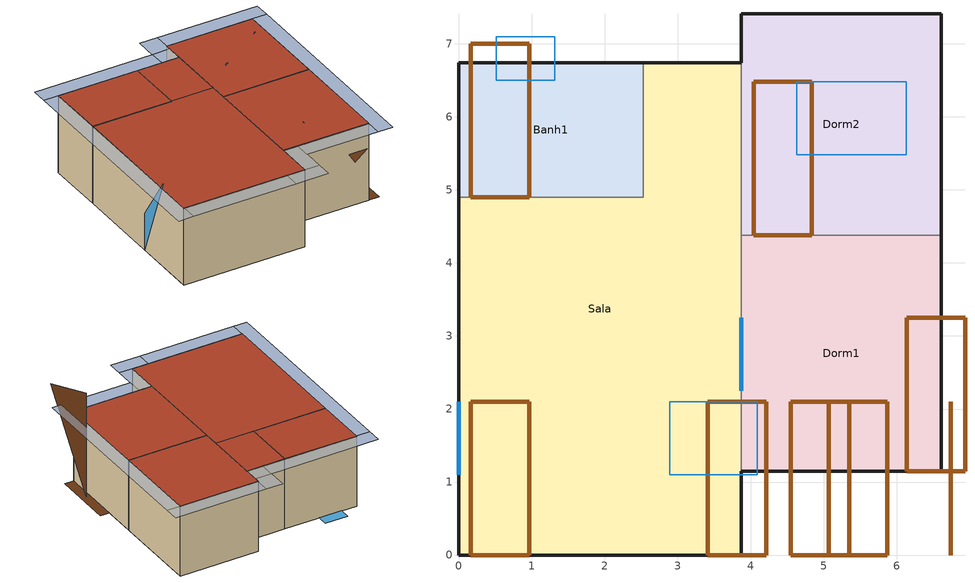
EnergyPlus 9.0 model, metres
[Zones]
Banh1
 floor othersideconditionsmodel (Piso_concreto): 0,6.74 2.53,6.74 2.53,4.9 0,4.9 z0
 wall outside (Parede_REF): 2.53,6.74 0,6.74 0,4.9 z0:2.5
 wall to Sala (Parede_REF): 0,4.9 2.53,4.9 2.53,6.74 z0:2.5
 door inside x4 (Porta_3_cm): 0.17,4.9,2.53 0.97,4.9,2.53 0.97,7,2.53 0.17,7,0
 roof outside (Cobertura_REF): 0,4.9 2.53,4.9 2.53,6.74 0,6.74 z2.5
 skylight x4 (Vid87): 1.32,6.5 0.52,6.5 0.52,7.1 1.32,7.1 z0
Dorm1
 floor othersideconditionsmodel (Piso_concreto): 3.87,4.38 6.61,4.38 6.61,1.15 3.87,1.15 z0
 wall outside (Parede_REF): 3.87,1.15 6.61,1.15 6.61,4.38 z0:2.5
 wall to Sala (Parede_REF): 3.87,4.38 3.87,1.15 z0:2.5
 wall to Dorm2 (Parede_REF): 6.61,4.38 3.87,4.38 z0:2.5
 window x4 (Vid87): 3.87,2.25,2.12 3.87,3.25,0.62 3.87,3.25,0
 door inside x4 (Porta_3_cm): 6.94,1.15 6.13,1.15 6.13,3.25 6.94,3.25 z0
 roof outside (Cobertura_REF): 3.87,1.15 6.61,1.15 6.61,4.38 3.87,4.38 z2.5
Dorm2
 floor othersideconditionsmodel (Piso_concreto): 3.87,7.41 6.61,7.41 6.61,4.38 3.87,4.38 z0
 wall outside (Parede_REF): 6.61,4.38 6.61,7.41 3.87,7.41 3.87,6.74 z0:2.5
 wall to Sala (Parede_REF): 3.87,6.74 3.87,4.38 z0:2.5
 door inside x4 (Porta_3_cm): 4.84,4.38 4.04,4.38 4.04,6.48 4.84,6.48 z0
 roof outside (Cobertura_REF): 3.87,4.38 6.61,4.38 6.61,7.41 3.87,7.41 z2.5
 skylight x4 (Vid87): 4.63,5.48,2.74 6.13,5.48,2.74 6.13,6.48,2.74 4.63,6.48,0
Sala
 floor othersideconditionsmodel (Piso_concreto): 2.53,6.74 3.87,6.74 3.87,0 0,0 0,4.9 2.53,4.9 z0
 wall outside (Parede_REF): 3.87,6.74 2.53,6.74 / 0,4.9 0,0 3.87,0 3.87,1.15 z0:2.5
 window x4 (Vid87): 0,1.1,2.7 0,2.1,1.2 0,2.1,0
 door x4 (Porta_3_cm): 0.17,0,3.87 0.97,0,3.87 0.97,2.1,3.87 0.17,2.1,0; 6.74,0,2.9 6.74,2.1,3.7 6.74,2.1,0
 door inside x4 (Porta_3_cm): 5.87,0,2.53 5.07,0,2.53 5.07,2.1,2.53 5.87,2.1,0; 3.42,0,3.87 4.21,0,3.87 4.21,2.1,3.87 3.42,2.1,0; 4.55,0,3.87 5.35,0,3.87 5.35,2.1,3.87 4.55,2.1,0
 roof outside (Cobertura_REF): 0,0 3.87,0 3.87,4.9 0,4.9 z2.5; 2.53,4.9 3.87,4.9 3.87,6.74 2.53,6.74 z2.5
 skylight x4 (Vid87): 4.09,1.1 2.89,1.1 2.89,2.1 4.09,2.1 z0
shading: 6.61,0.65 7.07,0.65 7.07,7.41 6.61,7.41 z2.5; 3.31,7.24 -0.46,7.24 -0.46,6.74 3.31,6.74 z2.5; 0,6.74 -0.46,6.74 -0.46,-0.5 0,-0.5 z2.5; 4.33,0.65 6.61,0.65 6.61,1.15 4.33,1.15 z2.5; 3.31,6.74 3.87,6.74 3.87,7.24 3.31,7.24 z2.5; 3.87,0 4.33,0 4.33,1.15 3.87,1.15 z2.5; 3.31,7.24 3.87,7.24 3.87,7.91 3.31,7.91 z2.5; 3.31,-0.5 4.33,-0.5 4.33,0 3.31,0 z2.5; 3.87,7.41 7.07,7.41 7.07,7.91 3.87,7.91 z2.5; 3.31,0 0,0 0,-0.5 3.31,-0.5 z2.5
[Building]
UNI: Loads convergence tolerance value=0.04; Maximum number of warmup days=25; Minimum number of warmup days=6; North axis=0; Solar distribution=FullExteriorWithReflections; Temperature convergence tolerance value=0.4; Terrain=City
[Site:GroundDomain:Slab]
GroundDomain: 1, 0.4, 1.6, 10, No, Full, 6, 5, Timestep, GroundCoupledOSCM, OnGrade, 1250, 30, 50, 1500, 1.5, FiniteDiff, Site:GroundTemperature:Undisturbed:FiniteDifference, No
[Site:GroundTemperature:Undisturbed:FiniteDifference]
FiniteDiff: 0.4, 1250, 30, 50, 1500, 1.5
[SizingPeriod:WeatherFileDays]
ano: End month=12; End day of month=31; Begin day of month=1; Begin month=1; Day of week for start day=Monday; Use weather file daylight saving period=No; Use weather file rain and snow indicators=No
[Construction]
Cobertura_REF: fibrocimento telha, Camara_ar_atico_telhado, Forro Madeira
Parede_REF: Tijolo_macico
Piso_concreto: Concreto Piso, Piso ceramico
Porta_3_cm: PortaMadInt3cm
Vid87: VidFS0.87
[Material] Solar absorptance=0.5; Thermal absorptance=0.9; Visible absorptance=0.5
Name | Conductivity | Density | Roughness | Specific heat | Thickness
Concreto Piso | 1.75 | 2200 | Rough | 1000 | 0.07
Forro Madeira | 0.1 | 400 | Smooth | 2300 | 0.01
Piso ceramico | 1.05 | 2000 | Smooth | 920 | 0.0075
PortaMadInt3cm | 0.15 | 650 | MediumSmooth | 2300 | 0.03
Tijolo_macico | 1.05 | 1800 | Rough | 920 | 0.1
fibrocimento telha | 0.65 | 1700 | Rough | 840 | 0.008
[Material:AirGap]
Camara_ar_atico_telhado: Thermal resistance=0.21
[WindowMaterial:SimpleGlazingSystem]
VidFS0.87: Solar heat gain coefficient=0.87; U factor=5.7
[ElectricEquipment]
Sala: Zone or zonelist=Sala; Design level=120; Design level calculation method=EquipmentLevel; End use subcategory=General; Fraction latent=0; Fraction lost=0; Fraction radiant=0.3; Schedule=EquipSala
[EnergyManagementSystem:Actuator] Actuated component control type=Schedule Value; Actuated component type=Schedule:Constant
Name | Actuated component unique
Controle_HVAC_Dorm1 | HVAC_Dorm1
Controle_HVAC_Dorm2 | HVAC_Dorm2
Controle_HVAC_Sala | HVAC_Sala
Controle_VN_Dorm1 | VN_Dorm1
Controle_VN_Dorm2 | VN_Dorm2
Controle_VN_Sala | VN_Sala
[EnergyManagementSystem:Program]
CompDorm1Ativo: SET Temp_Conf = ((Temp_Dorm1 >= 26) || (Temp_Dorm1 <= 16)); IF (Ocup_Dorm1 > 0) && (Temp_Conf == 1); Set Controle_HVAC_Dorm1 = 1; Set Controle_VN_Dorm1 = 0; ELSEIF ((Ocup_Dorm1 > 0) && (Sensor_HVACD1 > 0)); Set Controle_HVAC_Dorm1 = 1; Set Controle_VN_Dorm1 = 0; ELSEIF ((Ocup_Sala > 0) || (Ocup_Dorm1 > 0)); Set Controle_HVAC_Dorm1 = 0; IF ((Temp_Ext<Tar_D1) && (Temp_Ext>19)); Set Controle_VN_Dorm1 = 1; ELSEIF ((Temp_Ext>Tar_D1) && (Temp_Ext>19)); Set Controle_VN_Dorm1 = 0; ELSEIF (Temp_Ext<19); Set Controle_VN_Dorm1 = 0; ENDIF; ELSEIF (Ocup_Dorm1 == 0) && (Ocup_Sala == 0); Set Controle_HVAC_Dorm1 = 0; Set Controle_VN_Dorm1 = 0; ENDIF
CompDorm2Ativo: SET Temp_Conf = ((Temp_Dorm2 >= 26) || (Temp_Dorm2 <= 16)); IF (Ocup_Dorm2 > 0) && (Temp_Conf == 1); Set Controle_HVAC_Dorm2 = 1; Set Controle_VN_Dorm2 = 0; ELSEIF ((Ocup_Dorm2 > 0) && (Sensor_HVACD2 > 0)); Set Controle_HVAC_Dorm2 = 1; Set Controle_VN_Dorm2 = 0; ELSEIF ((Ocup_Sala > 0) || (Ocup_Dorm2 > 0)); Set Controle_HVAC_Dorm2 = 0; IF ((Temp_Ext<Tar_D2) && (Temp_Ext>19)); Set Controle_VN_Dorm2 = 1; ELSEIF ((Temp_Ext>Tar_D2) && (Temp_Ext>19)); Set Controle_VN_Dorm2 = 0; ELSEIF (Temp_Ext<19); Set Controle_VN_Dorm2 = 0; ENDIF; ELSEIF (Ocup_Dorm2 == 0) && (Ocup_Sala == 0); Set Controle_HVAC_Dorm2 = 0; Set Controle_VN_Dorm2 = 0; ENDIF
CompSalaAtivo: SET Temp_Conf = ((Temp_Sala >= 26) || (Temp_Sala <= 16)); IF ((Ocup_Sala > 0) && (Temp_Conf == 1)); Set Controle_HVAC_Sala = 1; Set Controle_VN_Sala = 0; ELSEIF ((Ocup_Sala > 0) && (Sensor_HVACSALA > 0)); Set Controle_HVAC_Sala = 1; Set Controle_VN_Sala = 0; ELSEIF (Ocup_Sala > 0); IF ((Temp_Ext<Tar_Sala) && (Temp_Ext>19)); Set Controle_HVAC_Sala = 0; Set Controle_VN_Sala = 1; ELSEIF ((Temp_Ext>Tar_Sala) && (Temp_Ext>19)); Set Controle_HVAC_Sala = 0; Set Controle_VN_Sala = 0; ELSEIF (Temp_Ext<19); Set Controle_HVAC_Sala = 0; Set Controle_VN_Sala = 0; ENDIF; ELSEIF (Ocup_Sala == 0); Set Controle_HVAC_Sala = 0; Set Controle_VN_Sala = 0; ENDIF
[EnergyManagementSystem:ProgramCallingManager]
Meu Controle HVAC: BeginTimestepBeforePredictor; CompDorm1Ativo; CompSalaAtivo; CompDorm2Ativo
[EnergyManagementSystem:Sensor]
Name | Output variable or output meter index key | Output variable or output meter
Ocup_Dorm1 | Dormitorio1 | People Occupant Count
Ocup_Dorm2 | Dormitorio2 | People Occupant Count
Ocup_Sala | Sala1 | People Occupant Count
Sensor_HVACD1 | HVAC_Dorm1 | Schedule Value
Sensor_HVACD2 | HVAC_Dorm2 | Schedule Value
Sensor_HVACSALA | HVAC_Sala | Schedule Value
Tar_D1 | Dorm1 | Zone Mean Air Temperature
Tar_D2 | Dorm2 | Zone Mean Air Temperature
Tar_Sala | Sala | Zone Mean Air Temperature
Temp_Dorm1 | Dorm1 | Zone Operative Temperature
Temp_Dorm2 | Dorm2 | Zone Operative Temperature
Temp_Ext | Environment | Site Outdoor Air Drybulb Temperature
Temp_Sala | Sala | Zone Operative Temperature
[Lights] Design level calculation method=Watts/Area; End use subcategory=GeneralLights; Fraction radiant=0.32; Fraction replaceable=0; Fraction visible=0.23; Return air fraction=0; Watts per zone floor area=5
Name | Zone or zonelist | Schedule
Dormitorio1 | Dorm1 | IlumDorm1
Dormitorio2 | Dorm2 | IlumDorm2
Sala | Sala | IlumSala
[People] Fraction radiant=0.3; Number of people calculation method=People
Name | Zone or zonelist | Activity level schedule | Number of people | Number of people schedule
Dormitorio1 | Dorm1 | AtivDorm | 2 | OcupDorm1
Dormitorio2 | Dorm2 | AtivDorm | 2 | OcupDorm2
Sala1 | Sala | AtivSala | 4 | OcupSala
[SurfaceProperty:OtherSideConditionsModel]
GroundCoupledOSCM: Type of modeling=GroundCoupledSurface
[Zone] Multiplier=1
Banh1; Dorm1; Dorm2; Sala
[Schedule:Compact]
AtivDorm: Through: 12/31, For:AllDays, Until: 24:00, 81
AtivSala: Through: 12/31, For:AllDays, Until: 24:00, 108
EquipSala: Through: 12/31, For:AllDays, Until: 14:00, 0, Until: 22:00, 1, Until: 24:00, 0
IlumDorm1; IlumDorm2: Through: 12/31, For: AllDays, Until: 6:00, 0, Until: 8:00, 1, Until: 22:00, 0, Until: 24:00, 1
IlumSala: Through: 12/31, For: AllDays, Until: 16:00, 0, Until: 22:00, 1, Until: 24:00, 0
OcupDorm1; OcupDorm2: Through: 12/31, For: AllDays, Until:  8:00, 1, Until: 22:00, 0, Until: 24:00, 1
OcupSala: Through: 12/31, For: AllDays, Until: 14:00, 0, Until: 18:00, 0.5, Until: 22:00, 1, Until: 24:00, 0
[Schedule:Constant]
Name | Hourly value
HVAC_Dorm1; HVAC_Dorm2; HVAC_Sala | 0
VN_Dorm1; VN_Dorm2; VN_Sala | 1
[AirflowNetwork:MultiZone:Component:DetailedOpening] Discharge coefficient for opening factor 1=0.001; Discharge coefficient for opening factor 2=0.65; Extra crack length or height of pivoting axis=0; Height factor for opening factor 1=1; Height factor for opening factor 2=1; Number of sets of opening factor data=2; Opening factor 1=0; Opening factor 2=1; Start height factor for opening factor 1=0; Start height factor for opening factor 2=0; Width factor for opening factor 1=0
Name | Air mass flow coefficient when opening is closed | Air mass flow exponent when opening is closed | Type of rectangular large vertical opening lvo | Width factor for opening factor 2
Det_Janela | 0.00028 | 0.63 | NonPivoted | 0.45
Det_Porta | 0.0024 | 0.59 | NonPivoted | 1
janela_bwc | 0.00041 | 0.6 | HorizontallyPivoted | 0.9
[AirflowNetwork:MultiZone:Surface] Minimum venting open factor=0; Window door opening factor or crack factor=1
Name | Leakage component | Surface | Ventilation control mode | Ventilation control zone temperature setpoint schedule | Venting availability schedule
AirflowNetwork:MultiZone:Surface 1 | Det_Janela | JANSALA_OESTE | Temperature | TempVentilacao | VN_Sala
AirflowNetwork:MultiZone:Surface 2 | Det_Porta | PORTAEXT_LESTE | NoVent
AirflowNetwork:MultiZone:Surface 3 | Det_Janela | JANSALA_SUL | Temperature | TempVentilacao | VN_Sala
AirflowNetwork:MultiZone:Surface 4 | Det_Janela | JANQUARTO1_SUL | Temperature | TempVentilacao | VN_Dorm1
AirflowNetwork:MultiZone:Surface 5 | Det_Janela | JANQUARTO2_LESTE | Temperature | TempVentilacao | VN_Dorm2
AirflowNetwork:MultiZone:Surface 6 | Det_Janela | JANBWC | Constant
AirflowNetwork:MultiZone:Surface 7 | Det_Porta | PORTAEXT_NORTE | NoVent
AirflowNetwork:MultiZone:Surface 8 | Det_Porta | PORTAINT_BWCSALA | NoVent
AirflowNetwork:MultiZone:Surface 9 | Det_Porta | PORTAINT_DORM1SALA | NoVent
AirflowNetwork:MultiZone:Surface 10 | Det_Porta | PORTAINT_DORM2SALA | NoVent
[AirflowNetwork:MultiZone:Zone]
Name | Zone
AirflowNetwork:MultiZone:Zone 1 | Sala
AirflowNetwork:MultiZone:Zone 2 | Dorm1
AirflowNetwork:MultiZone:Zone 3 | Banh1
AirflowNetwork:MultiZone:Zone 4 | Dorm2
[AirflowNetwork:SimulationControl]
CasaMCMV: Absolute airflow convergence tolerance=1e-06; Airflownetwork control=MultizoneWithoutDistribution; Azimuth angle of long axis of building=0; Building type=LowRise; Convergence acceleration limit=-0.5; Height selection for local wind pressure calculation=OpeningHeight; Initialization type=LinearInitializationMethod; Maximum number of iterations=500; Ratio of building width along short axis to width along long axis=0.85; Relative airflow convergence tolerance=0.0001; Wind pressure coefficient type=SurfaceAverageCalculation
